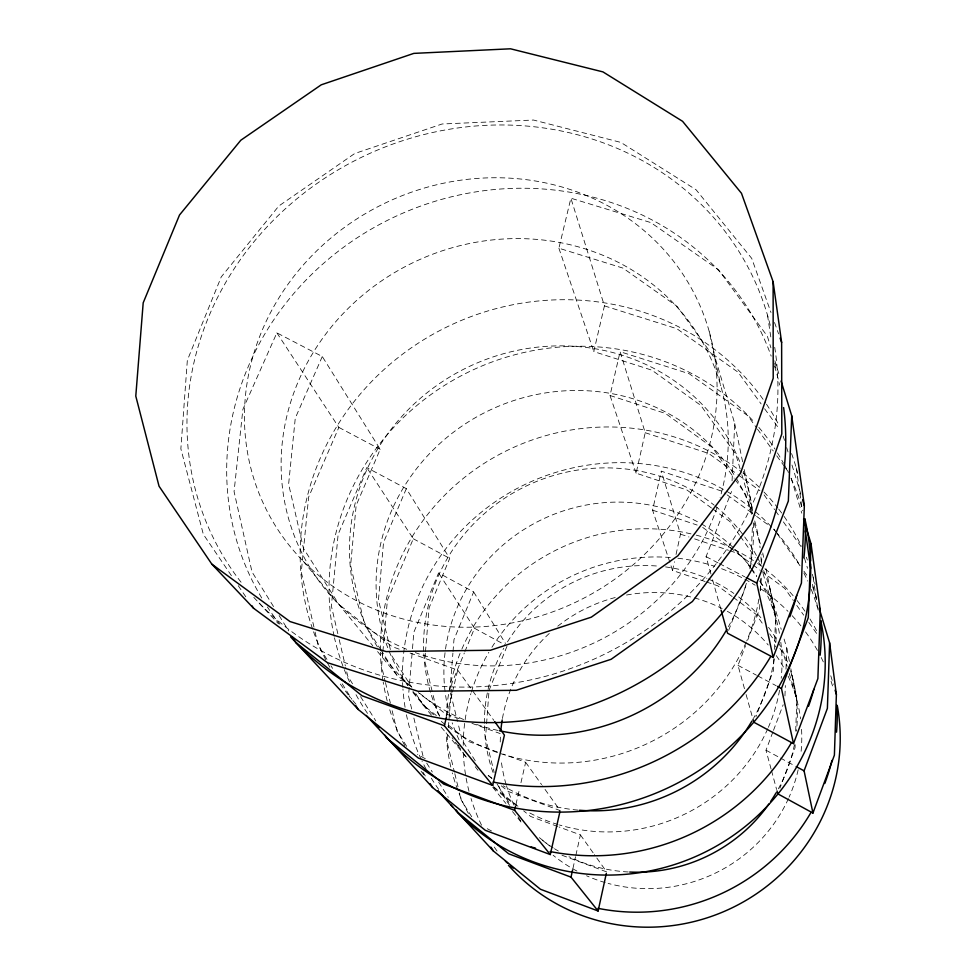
<?xml version="1.0" encoding="UTF-8"?>
<svg xmlns="http://www.w3.org/2000/svg" width="976" height="976" viewBox="0 0 976 976"><rect width="100%" height="100%" fill="white"/><g stroke="black" fill="none" stroke-linecap="round" stroke-linejoin="round"><path stroke-width="0.73" stroke-dasharray="4.88 3.66" d="M795.172 744.749L795.05 747.787L779.885 788.266M795.684 731.122L796.867 699.316L790.841 668.694M784.948 696.01L785.351 685.567M785.997 669.158L786.815 648.271L783.374 636.645M773.944 658.446L773.456 670.5L755.936 716.64M774.31 649.394L775.652 616.234L765.44 566.165M759.816 604.449L759.621 608.987L747.726 640M760.402 590.822L760.914 578.719M761.548 563.591L761.939 554.514M750.666 566.653L752.447 526.015M732.061 480.9L734.721 423.547L715.774 359.815L677.137 306.403L623.042 268.132L558.894 248.209L570.887 198.201L650.846 222.589L718.604 269.864L767.368 336.22L770.918 347.798M488.83 693.289L485.523 737.807L494.185 772.443M449.948 690.679L452.913 653.115M453.023 651.602L453.974 639.585L473.653 591.944L438.578 572.949L413.861 632.204L412.214 651.907M447.789 734.952L447.191 742.541L454.438 772.175M448.387 727.364L448.862 721.288M448.984 719.776L451.851 683.334L464.32 653.042M425.353 653.334L424.731 660.911L432.295 691.874M425.475 651.822L429.098 607.865L449.716 558.394L406.321 488.659L366.769 467.577L338.135 534.336L331.389 606.072L337.855 633.802M412.079 653.432L408.517 695.888L412.092 710.687M382.787 652.871L381.604 666.401L385.105 681.065M382.921 651.37L387.387 600.277L413.299 538.764L366.769 467.577M705.099 581.513L672.549 570.46L674.453 561.749M676.039 554.478L680.492 534.153L661.264 471.164L722.24 491.282L725.924 493.978M572.961 868.396L575.547 856.733M575.877 855.281L580.403 834.883L559.065 826.989M672.549 570.46L652.59 510.167L661.264 471.164M711.48 508.008L686.982 490.013L636.12 473.177L645.221 432.722L620.089 351.689L689.239 373.759L747.799 415.715L756.571 427.878M515.938 804.492L519.622 788.486M520.964 782.667L525.649 762.305L503.006 754.045M636.12 473.177L610.024 395.5L620.089 351.689M740.125 468.883L735.819 454.352L700.841 405.418L651.858 370.16L593.786 351.58L604.437 305.878L570.887 198.201M446.837 715.481L452.108 693.521M452.449 692.057L457.72 670.097L409.176 652.737M771.101 769.125L766.001 750.215L772.968 731.744M773.504 730.329L783.167 704.757M744.481 688.702L738.002 665.376L745.566 645.636M728.633 630.423L747.079 582.623M710.943 573.986L706.075 556.649L731.561 491.465M489.049 690.325L507.081 646.039M464.881 651.663L474.507 628.263L438.578 572.949M406.321 488.659L383.544 542.375L378.456 599.947L391.193 652.993M273.524 606.547L252.003 571.912L234.069 491.575L242.89 409.347L276.867 332.853L322.287 356.533L380.189 449.302L356.142 505.422L350.604 565.555L364.487 624.067L379.896 648.332M276.867 332.853L338.855 427.415L308.623 497.126L301.279 572.058L314.76 630.618M322.287 356.533L295.277 418.155L288.628 484.157L303.475 548.378L338.953 604.473L372.759 645.709M604.437 305.878L676.832 328.692L738.161 372.295L761.109 403.918M610.024 395.5L665.473 413.458L712.248 447.374L734.22 478.252M645.221 432.722L708.649 453.437L736.721 473.824M652.59 510.167L697.169 525.064M680.492 534.153L688.958 536.995M694.607 538.886L728.499 550.269M729.902 550.732L736.965 553.111L751.679 563.969M706.514 581.989L717.824 585.844L732.146 596.519M399.172 649.162L392.035 646.612L338.953 604.473M459.208 718.714L445.08 713.59L419.229 692.972M471.92 723.326L500.176 733.574M497.345 751.984L469.041 741.662L446.605 723.741M557.65 826.465L530.615 816.461L523.648 810.861M562.005 855.244L606.657 871.897L594.408 854.622M706.075 556.649L718.08 562.908M719.422 563.603L744.761 576.816M338.855 427.415L380.189 449.302M738.002 665.376L756.437 675.197M757.754 675.904L776.188 685.725M413.299 538.764L449.716 558.394M766.001 750.215L779.129 757.327M780.446 758.035L794.891 765.867M474.507 628.263L505.788 645.331M737.941 474.714L759.901 490.672M727.157 494.881L755.424 515.535M756.656 516.426L771.406 527.211M712.712 508.911L729.865 521.501L739.491 535.153M702.696 527.394L742.724 556.942L750.52 568.032M752.899 564.872L760.255 570.301M761.475 571.204L784.765 588.406L793.366 600.557M733.342 597.41L756.022 614.307L763.696 625.287M377.59 651.602L396.915 675.172L411.006 686.421M415.825 693.582L422.998 704.867L437.163 716.189M441.176 727.132L468.407 759.462M488.378 775.481L491.904 778.311M501.298 785.839L508.35 791.499L560.175 810.58L542.473 785.826M493.417 786.583L516.67 805.261M539.386 837.64L552.355 848.083M259.104 603.009L278.489 623.835M303.292 561.224L337.476 602.912M401.539 677.442L408.163 685.567M412.909 691.374L426.17 707.637M422.998 704.867L431.612 715.408M492.746 787.266L505.934 803.48M512.522 811.593L521.94 823.183M764.635 408.785L779.641 429.464M757.449 429.086L773.248 450.973M776.762 455.841L784.655 466.784M785.534 468.004L788.169 471.652M457.72 670.097L471.823 689.727M472.701 690.947L493.844 720.386M764.098 494.893L774.627 509.631M775.505 510.851L779.885 516.987M783.399 521.904L800.942 546.45M525.649 762.305L541.582 784.582M773.858 529.004L776.518 532.725M777.396 533.97L800.381 566.226M803.919 571.192L807.457 576.157M735.099 479.484L745.652 494.307L751.569 514.291M580.403 834.883L593.53 853.39M796.794 605.413L803.675 615.124M808.823 622.42L817.424 634.571M740.369 536.385L755.253 557.467M758.755 562.432L760.511 564.909M751.398 569.264L756.595 576.657M760.06 581.586L772.199 598.825L781.227 629.374M769.674 633.827L775.639 642.367M779.909 648.467L783.325 653.347L787.132 666.279M231.422 575.657L203.325 534.299L180.865 448.801L187.343 360.266L221.247 276.903L278.831 205.985L354.691 153.537L442.104 123.989L533.518 120.036L620.858 142.411L696.083 189.759L751.727 258.396L770.979 312.515M238.242 585.685L245.903 596.97M497.077 783.996L510.79 805.432M518.036 816.778L522.075 823.085M475.251 760.804L462.221 740.369L457.89 722.826M439.737 716.262L437.346 712.504L432.661 693.338M458.086 745.066L466.064 757.583M391.901 655.945L411.835 687.311M380.701 649.613L396.915 675.172M471.737 816.766L461.331 800.308L459.513 792.902M426.707 763.11L432.295 771.992M438.688 782.13L448.277 797.343M406.699 746.372L396.988 730.939L391.742 708.942M422.876 772.101L425.304 775.969M352.543 683.81L347.724 676.124L345.687 667.377M360.559 696.62L375.809 720.947M326.948 659.386L318.127 645.246L315.089 632.082M330.962 665.803L332.572 668.377M342.198 683.798L351.836 699.206M279.112 615.527L288.664 630.923M473.653 591.944L505.495 643.465M774.529 322.483L778.592 333.877M558.894 248.209L593.786 351.58M774.895 360.815L779.763 376.736M783.167 436.016L784.497 440.371M786.693 447.63L788.022 451.986M791.987 465.052L801.699 496.991M791.243 478.423L801.784 513.193M804.468 558.101L807.542 568.3M812.374 584.331L816.326 597.446M812.727 586.869L817.485 602.668M830.783 675.77L833.37 684.383M741.845 474.69L752.606 511.021M754.106 522.855L761.292 547.121M763.037 573.473L775.652 616.234M789.255 673.464L796.867 699.316M712.565 579.768L720.666 608.67M746.103 694.534L752.594 717.86M771.504 770.576L776.603 789.486M450.668 693.594L457.524 721.362M454.804 773.651L458.061 786.985M413.873 718.08L423.511 758.047M385.459 682.529L390.351 703.074M339.221 639.646L345.345 665.913M709.223 331.511A239.693 221.137 -25.7 0 1 418.838 622.664A239.693 221.137 -25.7 0 1 314.199 253.333A239.693 221.137 -25.7 0 1 709.223 331.511L720.752 385.752M734.721 423.547L742.663 462.087M744.188 469.493L752.728 510.985M762.732 552.916L763.635 557.333M769.966 588.931L776.103 618.943M786.815 648.271L789.401 661.399M791.768 674.88L796.416 698.389M767.514 315.199L771.113 339.087M774.712 362.962L775.835 370.429M796.233 467.833L802.004 507.947M813.167 577.158L817.498 607.694M774.541 366.134A283.15 263.361 -25.7 0 1 779.604 385.008M279.856 624.201A283.15 263.361 -25.7 0 1 267.375 606.962M261.751 598.02A283.15 263.361 -25.7 0 1 393.45 217.428A283.15 263.361 -25.7 0 1 771.199 356.155M790.975 478.118A243.097 230.58 -25.4 0 1 802.797 510.765M367.525 713.407A243.097 230.58 -25.4 0 1 354.947 692.728M349.579 681.98A243.097 230.58 -25.4 0 1 334.487 637.816M334.17 636.364A243.097 230.58 -25.4 0 1 464.905 373.845A243.097 230.58 -25.4 0 1 754.875 422.815M758.84 427.378A243.097 230.58 -25.4 0 1 775.029 449.131M777.433 452.901A243.097 230.58 -25.4 0 1 783.496 463.234M784.228 464.564A243.097 230.58 -25.4 0 1 788.376 472.628M754.716 520.928A194.444 184.403 -25.4 0 1 760.084 547.792M760.938 556.979A194.444 184.403 -25.4 0 1 761.292 564.628M761.134 578.109A194.444 184.403 -25.4 0 1 760.133 590.114M758.852 599.105A194.444 184.403 -25.4 0 1 746.799 640.671M746.213 642.049A194.444 184.403 -25.4 0 1 446.276 725.339M445.08 724.424A194.444 184.403 -25.4 0 1 439.224 719.727M433.6 714.81A194.444 184.403 -25.4 0 1 412.214 691.52M407.712 685.359A194.444 184.403 -25.4 0 1 467.492 422.437A194.444 184.403 -25.4 0 1 735.367 476.776M736.136 478.057A194.444 184.403 -25.4 0 1 752.508 513.718M791.573 453.559A255.2 240.706 -25.4 0 1 797.831 473.616M425.304 758.694A255.2 240.706 -25.4 0 1 417.484 754.448M356.02 704.282A255.2 240.706 -25.4 0 1 349.237 696.083M348.298 694.888A255.2 240.706 -25.4 0 1 338.501 681.333M329.803 667.218A255.2 240.706 -25.4 0 1 313.076 630.411M312.588 628.995A255.2 240.706 -25.4 0 1 444.775 328.009A255.2 240.706 -25.4 0 1 765.623 402.954M766.465 404.186A255.2 240.706 -25.4 0 1 779.421 425.951M743.383 471.323A204.118 192.492 -25.4 0 1 752.667 513.901M753.313 522.941A204.118 192.492 -25.4 0 1 749.836 568.813M746.359 583.306A204.118 192.492 -25.4 0 1 728.425 626.653M497.943 730.414A204.118 192.492 -25.4 0 1 473.494 723.362M463.624 719.519A204.118 192.492 -25.4 0 1 418.301 692.606M411.323 686.738A204.118 192.492 -25.4 0 1 381.567 653.176M377.456 646.929A204.118 192.492 -25.4 0 1 464.478 368.83A204.118 192.492 -25.4 0 1 740.711 464.125M406.736 649.308A226.469 210.584 -25.7 0 1 298.119 381.86A226.469 210.584 -25.7 0 1 577.438 246.599A226.469 210.584 -25.7 0 1 720.129 497.553M717.043 507.447A226.469 210.584 -25.7 0 1 415.349 652.627M241.072 582.233A299.693 276.574 -25.7 0 1 362.889 156.636A299.693 276.574 -25.7 0 1 770.93 328.119M774.712 347.285A299.693 276.574 -25.7 0 1 601.436 655.701A299.693 276.574 -25.7 0 1 252.869 596.324M811.239 589.345A212.841 204.692 -25.3 0 1 818.681 611.989M438.7 789.425A212.841 204.692 -25.3 0 1 429.757 775.578M426.122 769.125A212.841 204.692 -25.3 0 1 421.974 760.987M421.315 759.609A212.841 204.692 -25.3 0 1 406.443 714.749M405.077 707.271A212.841 204.692 -25.3 0 1 402.954 689.032M402.856 687.494A212.841 204.692 -25.3 0 1 521.404 486.243A212.841 204.692 -25.3 0 1 754.143 510.582M755.302 511.57A212.841 204.692 -25.3 0 1 774.871 530.627M775.896 531.774A212.841 204.692 -25.3 0 1 800.357 566.397M803.846 572.973A212.841 204.692 -25.3 0 1 807.725 581.062M759.792 580.964A170.251 163.712 -25.3 0 1 779.702 634.876M780.812 642.293A170.251 163.712 -25.3 0 1 781.215 678.222M779.543 690.264A170.251 163.712 -25.3 0 1 768.356 727.364M767.758 728.73A170.251 163.712 -25.3 0 1 559.443 824.976M557.979 824.537A170.251 163.712 -25.3 0 1 528.345 812.239M517.951 806.188A170.251 163.712 -25.3 0 1 493.014 786.741M477.984 770.284A170.251 163.712 -25.3 0 1 475.251 766.721M459.086 739.869A170.251 163.712 -25.3 0 1 452.181 722.789M450.339 716.945A170.251 163.712 -25.3 0 1 445.288 693.155M445.093 691.642A170.251 163.712 -25.3 0 1 521.111 531.334A170.251 163.712 -25.3 0 1 700.134 523.209M701.463 523.953A170.251 163.712 -25.3 0 1 750.495 567.093M751.41 568.325A170.251 163.712 -25.3 0 1 756.62 575.864M806.274 557.198A222.052 212.658 -25.3 0 1 807.396 560.017M812.313 574.278A222.052 212.658 -25.3 0 1 815.106 584.417M491.55 831.003A222.052 212.658 -25.3 0 1 484.938 827.392M423.852 774.81A222.052 212.658 -25.3 0 1 421.083 771.174M404.833 745.701A222.052 212.658 -25.3 0 1 389.265 708.21M387.228 701A222.052 212.658 -25.3 0 1 383.19 682.065M382.946 680.589A222.052 212.658 -25.3 0 1 380.494 652.139M380.469 650.638A222.052 212.658 -25.3 0 1 506.3 450.863A222.052 212.658 -25.3 0 1 741.772 472.067M742.956 472.994A222.052 212.658 -25.3 0 1 762.927 490.94M763.964 492.014A222.052 212.658 -25.3 0 1 777.787 507.91M778.714 509.106A222.052 212.658 -25.3 0 1 783.191 515.145M784.057 516.365A222.052 212.658 -25.3 0 1 801.406 546.109M763.635 570.667A177.62 170.08 -25.3 0 1 775.591 646.954M774.175 659.093A177.62 170.08 -25.3 0 1 753.423 718.482M577.951 810.117A177.62 170.08 -25.3 0 1 503.226 785.826M491.831 778.299A177.62 170.08 -25.3 0 1 488.159 775.566M458.305 746.079A177.62 170.08 -25.3 0 1 452.095 737.6M439.529 715.786A177.62 170.08 -25.3 0 1 430.88 693.619M430.453 692.191A177.62 170.08 -25.3 0 1 423.779 652.907M423.718 651.419A177.62 170.08 -25.3 0 1 523.026 487.61A177.62 170.08 -25.3 0 1 714.176 505.178M715.335 506.105A177.62 170.08 -25.3 0 1 756.607 555.856M757.303 557.174A177.62 170.08 -25.3 0 1 761.243 565.189M831.04 681.272A189.393 184.208 -24.8 0 1 833.26 688.458M497.052 851.06A189.393 184.208 -24.8 0 1 492.734 844.789M481.558 825.208A189.393 184.208 -24.8 0 1 471.042 798.539M469.017 791.316A189.393 184.208 -24.8 0 1 463.368 752.801M463.246 745.31A189.393 184.208 -24.8 0 1 470.896 693.607M471.335 692.179A189.393 184.208 -24.8 0 1 488.83 652.346M491.928 647.247A189.393 184.208 -24.8 0 1 670.317 557.503M677.856 558.235A189.393 184.208 -24.8 0 1 714.481 566.239M721.606 568.727A189.393 184.208 -24.8 0 1 743.553 578.524M744.859 579.219A189.393 184.208 -24.8 0 1 755.192 585.222M760.255 588.491A189.393 184.208 -24.8 0 1 787.974 611.342M792.122 615.661A189.393 184.208 -24.8 0 1 801.918 627.117M805.566 631.923A189.393 184.208 -24.8 0 1 817.668 650.833M821.182 657.495A189.393 184.208 -24.8 0 1 823.805 662.96M788.108 676.112A151.5 147.327 -24.8 0 1 800.588 718.861M801.564 729.34A151.5 147.327 -24.8 0 1 800.747 754.838M798.161 769.796A151.5 147.327 -24.8 0 1 789.072 797.197M788.449 798.6A151.5 147.327 -24.8 0 1 608.121 883.402M605.193 882.585A151.5 147.327 -24.8 0 1 586.552 875.765M576.975 871.092A151.5 147.327 -24.8 0 1 553.148 855.244M513.974 805.163A151.5 147.327 -24.8 0 1 506.483 785.741M506.056 784.326A151.5 147.327 -24.8 0 1 501.127 759.755M500.249 742.004A151.5 147.327 -24.8 0 1 500.529 734.684M502.445 718.495A151.5 147.327 -24.8 0 1 550.915 631.972M557.784 626.189A151.5 147.327 -24.8 0 1 616.307 597.251M626.519 595.031A151.5 147.327 -24.8 0 1 692.997 597.532M694.424 597.91A151.5 147.327 -24.8 0 1 722.142 608.573M727.327 611.318A151.5 147.327 -24.8 0 1 768.21 645.002M776.323 655.64A151.5 147.327 -24.8 0 1 784.765 669.463M468.407 813.52A196.652 190.649 -24.9 0 1 458.305 791.56M457.768 790.133A196.652 190.649 -24.9 0 1 452.254 772.858M450.814 767.051A196.652 190.649 -24.9 0 1 446.191 732.744M446.227 716.262A196.652 190.649 -24.9 0 1 461.245 650.528M461.843 649.138A196.652 190.649 -24.9 0 1 691.899 534.079M696.266 535.165A196.652 190.649 -24.9 0 1 733.025 548.902M734.367 549.573A196.652 190.649 -24.9 0 1 756.351 562.566M757.596 563.433A196.652 190.649 -24.9 0 1 763.708 567.886M764.916 568.801A196.652 190.649 -24.9 0 1 796.05 599.24M796.989 600.423A196.652 190.649 -24.9 0 1 805.066 611.379M809.958 618.93A196.652 190.649 -24.9 0 1 817.29 632.082M790.511 670.646A157.307 152.476 -24.9 0 1 796.477 731.134M794.44 744.627A157.307 152.476 -24.9 0 1 778.36 788.828M628.239 871.971A157.307 152.476 -24.9 0 1 568.984 856.721M558.333 851.035A157.307 152.476 -24.9 0 1 554.49 848.717M553.221 847.912A157.307 152.476 -24.9 0 1 542.119 840.092M509.594 805.359A157.307 152.476 -24.9 0 1 498.663 786.131M492.99 772.419A157.307 152.476 -24.9 0 1 484.413 724.741M484.401 723.265A157.307 152.476 -24.9 0 1 503.75 648.235M507.471 641.866A157.307 152.476 -24.9 0 1 658.129 566.117M665.559 566.922A157.307 152.476 -24.9 0 1 706.868 578.353M708.234 578.951A157.307 152.476 -24.9 0 1 733.867 593.432M738.649 596.934A157.307 152.476 -24.9 0 1 762.122 619.174M768.551 627.312A157.307 152.476 -24.9 0 1 777.408 640.842M778.128 642.123A157.307 152.476 -24.9 0 1 788.12 663.631"/><path stroke-width="1.46" d="M819.218 608.414L829.612 642.891L836.383 694.436L834.395 755.168L812.947 813.045L777.787 793.842L777.006 790.938M829.612 642.891L827.392 708.344L804.078 770.845L812.947 813.045M803.541 518.988L810.995 543.608L820.279 610.549L817.888 678.576L793.5 743.614L753.814 722.228L752.996 719.312M781.093 381.079L791.719 415.813L804.346 505.702L801.43 583.099L773.175 657.397L727.547 633.229L721.069 610.11M810.995 543.608L808.299 617.601L781.459 688.531L793.5 743.614M791.719 415.813L788.352 501.005L756.766 583.075L773.175 657.397M443.019 796.062A222.052 212.658 -25.3 0 1 437.797 790.841L493.331 850.95L540.423 889.246L598.105 910.998L606.34 873.337M598.105 910.998L571.009 877.131L572.631 869.848M384.629 735.038L432.575 787.547L485.34 830.332L550.281 854.561L559.846 812.044M550.281 854.561L514.608 810.312L515.609 805.944M292.654 637.34L295.838 642.464L358.253 709.491L418.326 758.035L492.697 785.412L504.421 735.111L494.722 721.618M492.697 785.412L444.373 725.741L446.483 716.957M444.373 725.741L362.035 695.766L295.838 642.464M514.608 810.312L443.665 784.057L386.228 737.6M571.009 877.131L508.642 853.768L457.866 812.557L456.268 810.019M746.103 577.511L756.766 583.075M777.506 686.421L781.459 688.531M796.196 766.575L804.078 770.845M211.841 564.152L289.994 621.553L386.13 651.59L490.342 650.272L591.322 617.161L677.881 555.771L740.613 473.031L773.212 378.249L773.114 281.722L741.479 193.297L682.566 121.305L602.948 71.895L510.533 48.8L413.824 53.387L321.25 84.814L240.804 140.239L179.523 214.988L143.191 302.828L135.786 396.097L159.039 486.194L211.841 564.152L253.565 608.255L327.509 662.716L418.179 691.313L516.255 690.3L611.135 659.288L692.399 601.521L751.264 523.478L781.813 433.893L781.63 342.43L773.114 281.722M366.232 715.408L390.656 741.76M251.857 605.742L253.565 608.255M490.94 847.156L493.331 850.95M430.148 783.679L432.575 787.547M355.837 705.636L358.253 709.491M780.105 338.147L781.63 342.43M802.577 499.895L804.346 505.702M819.401 607.645L820.279 610.549M835.09 690.13L836.383 694.436M805.334 530.956L810.702 568.361M783.618 407.565A283.15 263.361 -25.7 0 1 616.844 694.424A283.15 263.361 -25.7 0 1 290.677 636.95M804.98 519.366A243.097 230.58 -25.4 0 1 810.544 560.895M810.629 563.884A243.097 230.58 -25.4 0 1 657.324 792.561A243.097 230.58 -25.4 0 1 388.57 739.564M804.956 518.756A255.2 240.706 -25.4 0 1 803.907 558.016M796.733 595.433A255.2 240.706 -25.4 0 1 789.779 616.844M770.674 656.604A255.2 240.706 -25.4 0 1 493.161 782.093M379.335 727.559A255.2 240.706 -25.4 0 1 377.078 725.571M726.925 629.3A204.118 192.492 -25.4 0 1 499.383 730.731M820.767 620.724A212.841 204.692 -25.3 0 1 708.808 850.23A212.841 204.692 -25.3 0 1 455.804 810.397M452.766 807.079A212.841 204.692 -25.3 0 1 450.79 804.822M820.743 620.59A222.052 212.658 -25.3 0 1 820.133 655.201M813.825 689.385A222.052 212.658 -25.3 0 1 808.494 706.319M791.316 742.907A222.052 212.658 -25.3 0 1 550.074 851.536M535.543 848.156A222.052 212.658 -25.3 0 1 531.151 846.924M751.923 721.057A177.62 170.08 -25.3 0 1 579.463 810.251M837.371 706.148A189.393 184.208 -24.8 0 1 732.134 907.802A189.393 184.208 -24.8 0 1 508.459 865.322M500.871 730.268A151.5 147.327 -24.8 0 1 502.201 719.959M836.92 705.148A196.652 190.649 -24.9 0 1 836.53 732.183M831.918 760.438A196.652 190.649 -24.9 0 1 824.793 783.496M811.007 812.398A196.652 190.649 -24.9 0 1 597.946 908.314M513.242 868.054A196.652 190.649 -24.9 0 1 510.948 866.127M507.581 863.174A196.652 190.649 -24.9 0 1 505.385 861.161M776.115 792.793A157.307 152.476 -24.9 0 1 770.601 801.54M768.917 803.992A157.307 152.476 -24.9 0 1 629.727 872.044"/></g></svg>
